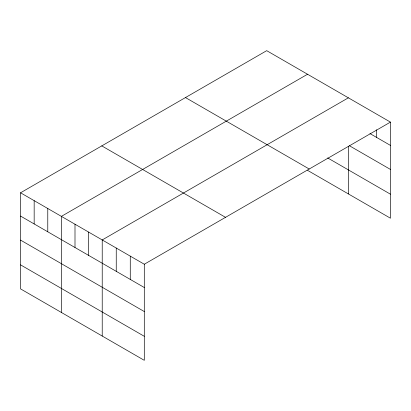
<?xml version="1.0" encoding="UTF-8"?>
<svg xmlns="http://www.w3.org/2000/svg" width="411" height="411" viewBox="0 0 411 411"><rect width="100%" height="100%" fill="white"/><g stroke="black" fill="none" stroke-linecap="round" stroke-linejoin="round"><path stroke-width="0.62" d="M390.45 122.118L144.297 264.232L144.297 360.329L20.55 288.882L20.55 192.79L266.703 50.671L390.45 122.118L390.45 218.21L307.541 170.344M307.541 74.247L61.388 216.366L61.388 312.463M348.374 97.823L102.221 239.942L102.221 336.039M369.951 133.57L390.45 145.407M349.453 145.766L390.45 169.435M327.685 157.947L390.45 194.187M185.474 97.571L309.221 169.013M101.779 145.89L225.526 217.332M20.55 192.79L144.297 264.232M20.55 216.078L144.297 287.52M20.55 240.106L144.297 311.548M20.55 264.859L144.297 336.301M376.425 129.758L376.425 137.31M348.374 146.378L348.374 193.92M130.272 256.135L130.272 279.423M116.246 248.039L116.246 271.327M88.612 232.081L88.612 255.37M74.997 224.221L74.997 247.514M47.774 208.505L47.774 231.794M34.164 200.645L34.164 223.938"/></g></svg>
